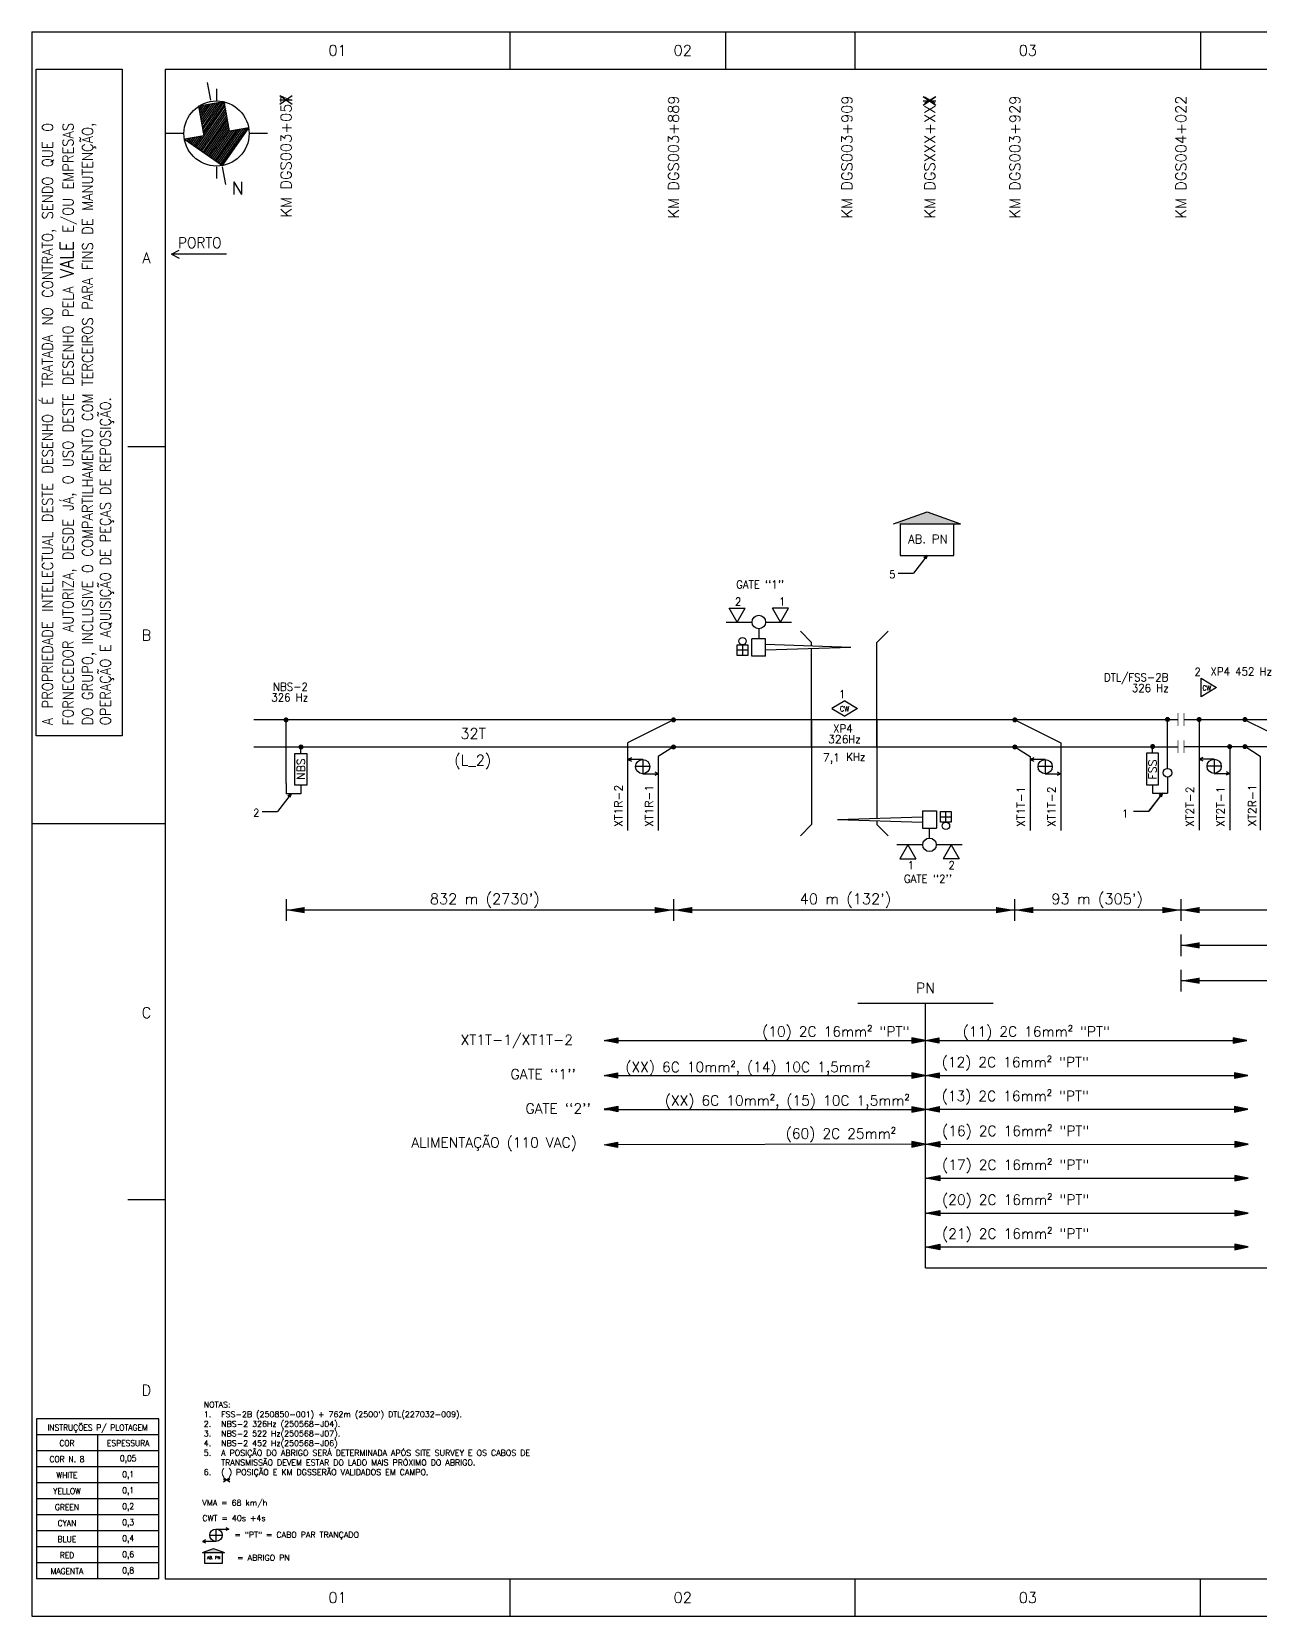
# Model space of a CAD drawing. Header units: millimetres. Extents: x -61728 to -61308, y 1816 to 2113.
# Drawn here: x -61727.6 to -61497.4, y 1816.1 to 2113.1 of the extents above; entities that cross this region are included whole.
import ezdxf
from ezdxf.enums import TextEntityAlignment as Align

# ---------------------------------------------------------------- set-up
doc = ezdxf.new("R2010")
doc.units = ezdxf.units.MM
doc.header["$LTSCALE"] = 10
doc.linetypes.add('CENTER', pattern=[2, 1.25, -0.25, 0.25, -0.25])
doc.linetypes.add('HIDDEN', pattern=[0.375, 0.25, -0.125])
for name, color, linetype in [('1', 7, 'Continuous'), ('2', 7, 'Continuous'), ('Asterisco', 7, 'Continuous'), ('EL2', 7, 'Continuous'), ('ER50', 7, 'Continuous'), ('ER80', 3, 'Continuous'), ('FRL2', 2, 'Continuous'), ('FRL4', 4, 'Continuous'), ('FRL6', 6, 'Continuous'), ('FRL7', 7, 'Continuous'), ('FRR120', 7, 'Continuous'), ('FRR175', 1, 'Continuous'), ('FRR80', 3, 'Continuous')]:
    doc.layers.add(name, color=color, linetype=linetype)
doc.layers.add('EL5', color=5, linetype='Continuous', lineweight=40)
doc.styles.add('R120', font='simplex.shx', dxfattribs={"height": 3})
doc.styles.add('R50', font='simplex.shx', dxfattribs={"height": 1.25})
doc.styles.add('R60', font='simplex.shx', dxfattribs={"height": 1.5})
doc.styles.add('R80', font='simplex.shx', dxfattribs={"height": 2})
doc.styles.add('ROMANS', font='ROMANS.SHX')
doc.styles.add('Styleromans', font='romans.shx')

# ---------------------------------------------------------------- blocks, each defined once
blk = doc.blocks.new('A3_FOLHA_INTERNA')
blk.add_lwpolyline([(0.82, 290), (16.96, 290), (16.96, 165), (0.82, 165)], close=True)
at = {"layer": 'FRL2'}
for p, q in [((89.67, 290), (89.67, 297)), ((154.33, 290), (154.33, 297)), ((219, 297), (219, 290)), ((18, 219.25), (25, 219.25)), ((25, 148.5), (0, 148.5)), ((18, 78.12), (25, 78.12)), ((89.67, 0), (89.67, 7)), ((154.33, 0), (154.33, 7)), ((219, 0), (219, 7))]:
    blk.add_line(p, q, dxfattribs=at)
at = {"layer": 'FRL4'}
blk.add_line((130, 297), (130, 290), dxfattribs=at)
at = {"layer": 'FRL6'}
for p, q in [((25, 290), (25, 7)), ((25, 290), (413, 290)), ((25, 7), (413, 7))]:
    blk.add_line(p, q, dxfattribs=at)
at = {"layer": 'FRL7'}
for p, q in [((0, 297), (0, 0)), ((0, 297), (420, 297)), ((0, 0), (420, 0))]:
    blk.add_line(p, q, dxfattribs=at)
at = {"layer": 'FRL7', "color": 7, "linetype": 'Continuous'}
for p, q in [((23.82, 37), (0.87, 37)), ((23.82, 34), (0.87, 34)), ((12.34, 34), (12.34, 7)), ((23.82, 31), (0.87, 31)), ((23.82, 28), (0.87, 28)), ((23.82, 25), (0.87, 25)), ((23.82, 22), (0.87, 22)), ((23.82, 19), (0.87, 19)), ((23.82, 16), (0.87, 16)), ((23.82, 13), (0.87, 13)), ((23.82, 10), (0.87, 10)), ((23.82, 7), (0.87, 7))]:
    blk.add_line(p, q, dxfattribs=at)
for points in [[(0.87, 37), (0.87, 7)], [(23.82, 7), (23.82, 37)]]:
    blk.add_lwpolyline(points, dxfattribs=at)
at = {"layer": 'FRL7', "style": 'ROMANS', "width": 0.9}
for s, height, p in [('INSTRUÇÕES P/ PLOTAGEM', 1.1474, (12.34, 35.33)), ('COR', 1.147, (6.61, 32.45)), ('ESPESSURA', 1.147, (18.08, 32.45)), ('COR N. 8', 1.147, (6.61, 29.45)), ('0,05', 1.147, (18.08, 29.45)), ('WHITE', 1.147, (6.61, 26.45)), ('0,1', 1.147, (18.08, 26.45)), ('YELLOW', 1.147, (6.61, 23.45)), ('0,1', 1.147, (18.08, 23.45)), ('GREEN', 1.147, (6.61, 20.45)), ('0,2', 1.147, (18.08, 20.45)), ('CYAN', 1.147, (6.61, 17.45)), ('0,3', 1.147, (18.08, 17.45)), ('BLUE', 1.147, (6.61, 14.45)), ('0,4', 1.147, (18.08, 14.45)), ('RED', 1.147, (6.61, 11.45)), ('0,6', 1.147, (18.08, 11.45)), ('MAGENTA', 1.147, (6.61, 8.45)), ('0,8', 1.147, (18.08, 8.45))]:
    blk.add_text(s, height=height, dxfattribs=at).set_placement(p, align=Align.MIDDLE)
at = {"layer": 'FRR120', "color": 7, "style": 'R120'}
for tag, p, height in [('FASE_DO_PROJETO', (237.89, 33.55), 3), ('ÁREA_E/OU_SUBÁREA', (237.89, 28.98), 3), ('TÍTULO_DO_DESENHO', (237.89, 24.15), 3), ('NÚMERO_DA_CONTRATADA', (266.11, 9.01), 2.77)]:
    blk.add_attdef(tag, p, '', height=height, dxfattribs=at)
for tag, p, width in [('SUBTÍTULO_DO_DESENHO', (237.89, 19.39), 0.9), ('NÚMERO_VALE', (324.03, 9.18), 0.65)]:
    blk.add_attdef(tag, p, '', height=3, dxfattribs=dict(at, width=width))
for tag, p in [('ESCALA', (250, 10.68)), ('FOLHA', (390.7, 10.68)), ('REVISÃO', (406.87, 10.96))]:
    blk.add_attdef(tag, text='', height=3, dxfattribs=at).set_placement(p, align=Align.MIDDLE)
at = {"layer": 'FRR175', "style": 'R120'}
for tag, height, p in [('CLASSIFICAÇÃO', 3, (393.83, 53.23)), ('PROJETO', 3, (296.81, 40.72)), ('N_PROJ_SE', 3, (375.5, 40.72)), ('SE', 2, (390.28, 35.43))]:
    blk.add_attdef(tag, text='', height=height, dxfattribs=at).set_placement(p, align=Align.MIDDLE_CENTER)
at = {"layer": 'FRR80', "style": 'R80'}
for s, p in [('01', (57.33, 293.5)), ('02', (122, 293.5)), ('03', (186.67, 293.5)), ('A', (21.5, 254.63)), ('B', (21.5, 183.88)), ('C', (21.5, 113.13)), ('D', (21.5, 42.38)), ('01', (57.33, 3.5)), ('02', (122, 3.5)), ('03', (186.67, 3.5))]:
    blk.add_text(s, height=2, dxfattribs=at).set_placement(p, align=Align.MIDDLE)
at = {"layer": 'FRR80', "insert": (1.97, 166.99), "char_height": 2, "width": 122.3537, "attachment_point": 1, "rotation": 90, "style": 'R80'}
blk.add_mtext('\\pxqj;{\\W0.9;A PROPRIEDADE INTELECTUAL DESTE DESENHO É TRATADA NO CONTRATO, SENDO QUE O FORNECEDOR AUTORIZA, DESDE JÁ, O USO DESTE DESENHO PELA \\H1.25x;\\C4;VALE\\H0.8x;\\C256; E/OU EMPRESAS DO GRUPO, INCLUSIVE O COMPARTILHAMENTO COM TERCEIROS PARA FINS DE MANUTENÇÃO, OPERAÇÃO E AQUISIÇÃO DE PEÇAS DE REPOSIÇÃO.}', dxfattribs=at)
blk = doc.blocks.new('ARROW')
at = {"layer": '1', "color": 7, "linetype": 'Continuous'}
for points in [[(-0.2, 0.04), (-0.2, -0.04), (0, 0), (-0.2, 0.04)], [(-0.1902, 0.0292), (-0.1902, -0.0308), (-0.0402, -0.0008), (-0.1902, 0.0292)], [(-0.1792, 0.0186), (-0.1792, -0.0214), (-0.0792, -0.0014), (-0.1792, 0.0186)], [(-0.1686, 0.0082), (-0.1686, -0.0118), (-0.1186, -0.0018), (-0.1686, 0.0082)], [(-0.1604, 0.003), (-0.1604, -0.007), (-0.1354, -0.002), (-0.1604, 0.003)]]:
    blk.add_lwpolyline(points, dxfattribs=at)
blk = doc.blocks.new('seta')
at = {"layer": 'EL2', "color": 7}
for p, q in [((121.7, 74.12), (118.92, 75.33)), ((118.92, 75.33), (119.39, 74.13)), ((118.95, 75.24), (121.67, 74.06)), ((119.01, 75.1), (121.63, 73.96)), ((119.06, 74.96), (121.59, 73.87)), ((119.39, 74.13), (117.56, 73.41)), ((118.95, 73.96), (121.21, 72.98)), ((119.09, 74.01), (121.25, 73.08)), ((119.12, 74.82), (121.55, 73.77)), ((119.18, 74.68), (121.5, 73.67)), ((119.23, 74.54), (121.46, 73.57)), ((119.23, 74.07), (121.29, 73.18)), ((119.29, 74.4), (121.42, 73.47)), ((119.34, 74.26), (121.38, 73.37)), ((119.4, 74.11), (121.33, 73.28)), ((120.49, 71.34), (121.7, 74.12)), ((117.56, 73.41), (118.19, 71.82)), ((117.57, 73.39), (119.77, 72.44)), ((117.63, 73.25), (119.63, 72.38)), ((117.68, 73.46), (119.91, 72.49)), ((117.68, 73.11), (119.48, 72.33)), ((117.74, 72.96), (119.34, 72.27)), ((117.82, 73.51), (120.86, 72.19)), ((117.96, 73.57), (120.91, 72.29)), ((118.1, 73.62), (120.95, 72.39)), ((118.25, 73.68), (120.99, 72.49)), ((118.39, 73.74), (121.03, 72.59)), ((118.53, 73.79), (121.08, 72.69)), ((118.67, 73.85), (121.12, 72.78)), ((118.81, 73.9), (121.16, 72.88)), ((117.8, 72.82), (119.2, 72.21)), ((117.85, 72.68), (119.06, 72.16)), ((117.91, 72.54), (118.92, 72.1)), ((117.96, 72.4), (118.78, 72.05)), ((118.02, 72.26), (118.64, 71.99)), ((118.07, 72.12), (118.5, 71.94)), ((118.13, 71.98), (118.36, 71.88)), ((118.19, 71.82), (120.02, 72.54)), ((118.19, 71.84), (118.22, 71.82)), ((120.02, 72.54), (120.49, 71.34)), ((120.07, 72.42), (120.82, 72.1)), ((120.12, 72.28), (120.78, 72)), ((120.18, 72.14), (120.74, 71.9)), ((120.23, 72), (120.69, 71.8)), ((120.29, 71.86), (120.65, 71.7)), ((120.34, 71.72), (120.61, 71.6)), ((120.4, 71.58), (120.57, 71.51)), ((120.46, 71.44), (120.52, 71.41))]:
    blk.add_line(p, q, dxfattribs=at)
at = {"layer": 'EL2', "color": 7, "linetype": 'CENTER', "true_color": 0xffffff}
for p, q in [((122.87, 74.59), (121.78, 74.15)), ((117.64, 72.52), (116.54, 72.08))]:
    blk.add_line(p, q, dxfattribs=at)
at = {"layer": 'EL2', "color": 7}
blk.add_circle((119.71, 73.33), 2.14, dxfattribs=at)
blk = doc.blocks.new('A$C36db4adc')
at = {"layer": 'EL2', "color": 7, "linetype": 'CENTER', "true_color": 0xffffff}
for p, q in [((-14.02, -3.69), (-14.02, -5.87)), ((-20.25, -12.09), (-23.56, -12.09)), ((-4.5, -12.09), (-7.81, -12.09)), ((-14.02, -18.32), (-14.02, -20.49))]:
    blk.add_line(p, q, dxfattribs=at)
at = {"layer": 'EL2', "color": 7, "linetype": 'HIDDEN', "xscale": 2.853295396875256, "yscale": 2.853295396875256, "zscale": 2.853295396875256, "rotation": 258.5260693472342}
blk.add_blockref('seta', (-151.13, 364.27), dxfattribs=at)
at = {"layer": 'EL2', "color": 7, "style": 'ROMANS'}
blk.add_attdef('N', text='', height=2.4, dxfattribs=at).set_placement((-7.99, -23.52), align=Align.CENTER)

msp = doc.modelspace()

# ---------------------------------------------------------------- hatches: boundary and pattern name
h = msp.add_hatch(color=256)
edge = h.paths.add_edge_path()
edge.add_arc((-61607.36, 1984.09), 0.475, 0, 360, ccw=False)
h = msp.add_hatch(color=256)
edge = h.paths.add_edge_path()
edge.add_arc((-61543.39, 1984.09), 0.475, 0, 360, ccw=False)
h = msp.add_hatch(color=256)
edge = h.paths.add_edge_path()
edge.add_arc((-61607.36, 1979.01), 0.475, 0, 360, ccw=False)
h = msp.add_hatch(color=256)
edge = h.paths.add_edge_path()
edge.add_arc((-61543.39, 1979.01), 0.475, 0, 360, ccw=False)
at = {"layer": 'EL2', "linetype": 'Continuous'}
h = msp.add_hatch(color=7, dxfattribs=at)
h.dxf.hatch_style = 1
h.paths.add_polyline_path([(-61554.81, 2020.82), (-61553.55, 2020.82), (-61559.84, 2023.06), (-61566.12, 2020.82), (-61564.86, 2020.82)])
at = {"layer": 'EL2'}
h = msp.add_hatch(color=7, dxfattribs=at)
edge = h.paths.add_edge_path()
edge.add_arc((-61679.96, 1984.09), 0.475, 0, 360, ccw=False)
h = msp.add_hatch(color=7, dxfattribs=at)
edge = h.paths.add_edge_path()
edge.add_arc((-61514.79, 1984.18), 0.475, 180, 540)
h = msp.add_hatch(color=7, dxfattribs=at)
edge = h.paths.add_edge_path()
edge.add_arc((-61508.86, 1984.16), 0.475, 0, 360, ccw=False)
h = msp.add_hatch(color=7, dxfattribs=at)
edge = h.paths.add_edge_path()
edge.add_arc((-61500.27, 1984.16), 0.475, 0, 360, ccw=False)
h = msp.add_hatch(color=7, dxfattribs=at)
edge = h.paths.add_edge_path()
edge.add_arc((-61677.17, 1979.01), 0.475, 0, 360, ccw=False)
h = msp.add_hatch(color=7, dxfattribs=at)
edge = h.paths.add_edge_path()
edge.add_arc((-61517.57, 1979.1), 0.475, 180, 540)
h = msp.add_hatch(color=7, dxfattribs=at)
edge = h.paths.add_edge_path()
edge.add_arc((-61503.13, 1979.08), 0.475, 0, 360, ccw=False)
h = msp.add_hatch(color=7, dxfattribs=at)
edge = h.paths.add_edge_path()
edge.add_arc((-61500.27, 1979.08), 0.475, 0, 360, ccw=False)
at = {"layer": 'EL2', "linetype": 'Continuous'}
h = msp.add_hatch(color=256, dxfattribs=at)
h.dxf.hatch_style = 1
h.paths.add_polyline_path([(-61691.89, 1828.01), (-61691.47, 1828.01), (-61693.56, 1828.76), (-61695.65, 1828.01), (-61695.23, 1828.01)])

# ---------------------------------------------------------------- linework, layer by layer
at = {"color": 7}
for p, q in [((-61701.46, 2071.38), (-61700, 2072.11)), ((-61691.1, 2071.39), (-61701.46, 2071.38)), ((-61701.46, 2071.38), (-61700, 2070.65)), ((-61572.84, 1930.98), (-61547.44, 1930.98)), ((-61560.1, 1917.44), (-61499.75, 1917.43)), ((-61502.25, 1917.44), (-61499.71, 1917.44)), ((-61560.1, 1911.1), (-61499.71, 1911.1)), ((-61560.02, 1904.54), (-61499.67, 1904.53)), ((-61502.18, 1904.54), (-61499.64, 1904.54)), ((-61560.02, 1898.2), (-61499.64, 1898.2)), ((-61560.02, 1891.64), (-61499.67, 1891.63)), ((-61502.18, 1891.64), (-61499.64, 1891.64)), ((-61560.02, 1885.3), (-61499.64, 1885.3))]:
    msp.add_line(p, q, dxfattribs=at)
at = {"color": 7, "linetype": 'Continuous', "ltscale": 5}
for p, q in [((-61569.28, 1998.62), (-61567.16, 2000.74)), ((-61581.47, 1997.91), (-61581.47, 1998.62)), ((-61581.47, 1979.03), (-61581.47, 1997.43)), ((-61569.28, 1979.03), (-61569.28, 1998.62)), ((-61512.84, 1984.07), (-61686, 1984.07)), ((-61581.47, 1984.07), (-61581.47, 1964.48)), ((-61569.28, 1984.06), (-61569.28, 1965.66)), ((-61418.1, 1984.07), (-61511.68, 1984.07)), ((-61686, 1979.07), (-61512.84, 1979.07)), ((-61511.68, 1979.08), (-61418.1, 1979.07)), ((-61581.47, 1964.48), (-61583.59, 1962.36)), ((-61569.28, 1965.19), (-61569.28, 1964.48)), ((-61560.65, 1923.99), (-61560.14, 1924))]:
    msp.add_line(p, q, dxfattribs=at)
for p, q in [((-61607.36, 1984.07), (-61615.96, 1979.77)), ((-61543.39, 1984.07), (-61534.8, 1979.77)), ((-61615.96, 1979.77), (-61615.96, 1963.33)), ((-61607.36, 1979.07), (-61610.23, 1977.22)), ((-61543.39, 1979.07), (-61540.53, 1977.22)), ((-61534.8, 1979.77), (-61534.8, 1963.34)), ((-61615.26, 1977), (-61615.93, 1976.66)), ((-61613.13, 1976.67), (-61615.93, 1976.66)), ((-61615.93, 1976.66), (-61615.26, 1976.33)), ((-61611.8, 1975.33), (-61614.47, 1975.33)), ((-61613.13, 1976.67), (-61613.13, 1974)), ((-61610.23, 1977.22), (-61610.23, 1963.33)), ((-61540.53, 1977.22), (-61540.53, 1963.34)), ((-61539.84, 1977), (-61540.5, 1976.67)), ((-61537.71, 1976.67), (-61540.5, 1976.67)), ((-61540.5, 1976.67), (-61539.84, 1976.33)), ((-61536.37, 1975.34), (-61539.04, 1975.34)), ((-61537.71, 1976.67), (-61537.71, 1974)), ((-61613.13, 1974), (-61610.2, 1974)), ((-61610.87, 1974.33), (-61610.2, 1974)), ((-61610.2, 1974), (-61610.87, 1973.67)), ((-61537.71, 1974), (-61534.77, 1974)), ((-61535.44, 1974.34), (-61534.77, 1974)), ((-61534.77, 1974), (-61535.44, 1973.67)), ((-61560.14, 1881.38), (-61452.39, 1881.38))]:
    msp.add_line(p, q)
msp.add_lwpolyline([(-61560.14, 1881.38), (-61560.14, 1930.98)])
for centre in [(-61613.13, 1975.33), (-61537.71, 1975.34)]:
    msp.add_circle(centre, 1.33)
at = {"layer": '1', "color": 7, "linetype": 'Continuous'}
for p, q in [((-61620.36, 1924), (-61499.93, 1924)), ((-61620.38, 1917.44), (-61560.17, 1917.44)), ((-61620.34, 1911.08), (-61560.12, 1911.08)), ((-61562.58, 1904.54), (-61617.84, 1904.43))]:
    msp.add_line(p, q, dxfattribs=at)
for points in [[(-61617.82, 1924.5), (-61617.82, 1923.49), (-61620.36, 1924), (-61617.82, 1924.5)], [(-61617.94, 1924.37), (-61617.94, 1923.61), (-61619.85, 1923.99), (-61617.94, 1924.37)], [(-61618.08, 1924.23), (-61618.08, 1923.72), (-61619.35, 1923.98), (-61618.08, 1924.23)], [(-61618.22, 1924.1), (-61618.22, 1923.85), (-61618.85, 1923.97), (-61618.22, 1924.1)], [(-61618.32, 1924.03), (-61618.32, 1923.91), (-61618.64, 1923.97), (-61618.32, 1924.03)], [(-61562.68, 1924.5), (-61562.68, 1923.49), (-61560.14, 1924), (-61562.68, 1924.5)], [(-61562.56, 1924.37), (-61562.56, 1923.61), (-61560.65, 1923.99), (-61562.56, 1924.37)], [(-61562.42, 1924.23), (-61562.42, 1923.72), (-61561.15, 1923.98), (-61562.42, 1924.23)], [(-61562.28, 1924.1), (-61562.28, 1923.85), (-61561.65, 1923.97), (-61562.28, 1924.1)], [(-61562.18, 1924.03), (-61562.18, 1923.91), (-61561.86, 1923.97), (-61562.18, 1924.03)], [(-61557.61, 1924.5), (-61557.61, 1923.49), (-61560.15, 1924), (-61557.61, 1924.5)], [(-61557.73, 1924.37), (-61557.73, 1923.61), (-61559.64, 1923.99), (-61557.73, 1924.37)], [(-61557.87, 1924.23), (-61557.87, 1923.72), (-61559.14, 1923.98), (-61557.87, 1924.23)], [(-61558.01, 1924.1), (-61558.01, 1923.85), (-61558.64, 1923.97), (-61558.01, 1924.1)], [(-61558.11, 1924.03), (-61558.11, 1923.91), (-61558.43, 1923.97), (-61558.11, 1924.03)], [(-61502.47, 1924.5), (-61502.47, 1923.49), (-61499.93, 1924), (-61502.47, 1924.5)], [(-61502.35, 1924.37), (-61502.35, 1923.61), (-61500.44, 1923.99), (-61502.35, 1924.37)], [(-61502.21, 1924.23), (-61502.21, 1923.72), (-61500.94, 1923.98), (-61502.21, 1924.23)], [(-61502.07, 1924.1), (-61502.07, 1923.85), (-61501.44, 1923.97), (-61502.07, 1924.1)], [(-61501.97, 1924.03), (-61501.97, 1923.91), (-61501.65, 1923.97), (-61501.97, 1924.03)], [(-61617.84, 1917.95), (-61617.84, 1916.93), (-61620.38, 1917.44), (-61617.84, 1917.95)], [(-61617.97, 1917.81), (-61617.97, 1917.05), (-61619.87, 1917.43), (-61617.97, 1917.81)], [(-61618.11, 1917.67), (-61618.11, 1917.17), (-61619.38, 1917.42), (-61618.11, 1917.67)], [(-61618.24, 1917.54), (-61618.24, 1917.29), (-61618.88, 1917.42), (-61618.24, 1917.54)], [(-61618.35, 1917.48), (-61618.35, 1917.35), (-61618.66, 1917.41), (-61618.35, 1917.48)], [(-61562.71, 1917.95), (-61562.71, 1916.93), (-61560.17, 1917.44), (-61562.71, 1917.95)], [(-61562.58, 1917.81), (-61562.58, 1917.05), (-61560.68, 1917.43), (-61562.58, 1917.81)], [(-61562.44, 1917.67), (-61562.44, 1917.17), (-61561.17, 1917.42), (-61562.44, 1917.67)], [(-61562.37, 1917.48), (-61562.37, 1917.35), (-61562.05, 1917.41), (-61562.37, 1917.48)], [(-61562.31, 1917.54), (-61562.31, 1917.29), (-61561.67, 1917.42), (-61562.31, 1917.54)], [(-61557.56, 1917.95), (-61557.56, 1916.93), (-61560.1, 1917.44), (-61557.56, 1917.95)], [(-61557.68, 1917.81), (-61557.68, 1917.05), (-61559.59, 1917.43), (-61557.68, 1917.81)], [(-61557.82, 1917.68), (-61557.82, 1917.17), (-61559.09, 1917.42), (-61557.82, 1917.68)], [(-61557.96, 1917.55), (-61557.96, 1917.29), (-61558.59, 1917.42), (-61557.96, 1917.55)], [(-61558.06, 1917.48), (-61558.06, 1917.35), (-61558.38, 1917.42), (-61558.06, 1917.48)], [(-61617.82, 1911.68), (-61617.82, 1910.66), (-61620.36, 1911.17), (-61617.82, 1911.68)], [(-61617.94, 1911.54), (-61617.94, 1910.78), (-61619.85, 1911.16), (-61617.94, 1911.54)], [(-61618.08, 1911.4), (-61618.08, 1910.9), (-61619.35, 1911.15), (-61618.08, 1911.4)], [(-61618.22, 1911.27), (-61618.22, 1911.02), (-61618.85, 1911.15), (-61618.22, 1911.27)], [(-61618.32, 1911.21), (-61618.32, 1911.08), (-61618.64, 1911.14), (-61618.32, 1911.21)], [(-61557.56, 1911.6), (-61557.56, 1910.58), (-61560.1, 1911.09), (-61557.56, 1911.6)], [(-61557.68, 1911.46), (-61557.68, 1910.7), (-61559.59, 1911.08), (-61557.68, 1911.46)], [(-61557.82, 1911.33), (-61557.82, 1910.82), (-61559.09, 1911.07), (-61557.82, 1911.33)], [(-61557.96, 1911.2), (-61557.96, 1910.94), (-61558.59, 1911.07), (-61557.96, 1911.2)], [(-61558.06, 1911.13), (-61558.06, 1911), (-61558.38, 1911.07), (-61558.06, 1911.13)], [(-61617.84, 1904.97), (-61617.84, 1903.96), (-61620.38, 1904.46), (-61617.84, 1904.97)], [(-61617.97, 1904.84), (-61617.97, 1904.07), (-61619.87, 1904.45), (-61617.97, 1904.84)], [(-61618.11, 1904.7), (-61618.11, 1904.19), (-61619.38, 1904.45), (-61618.11, 1904.7)], [(-61618.24, 1904.57), (-61618.24, 1904.31), (-61618.88, 1904.44), (-61618.24, 1904.57)], [(-61618.35, 1904.5), (-61618.35, 1904.38), (-61618.66, 1904.44), (-61618.35, 1904.5)], [(-61562.71, 1905.05), (-61562.71, 1904.03), (-61560.17, 1904.54), (-61562.71, 1905.05)], [(-61562.58, 1904.91), (-61562.58, 1904.15), (-61560.68, 1904.53), (-61562.58, 1904.91)], [(-61562.44, 1904.78), (-61562.44, 1904.27), (-61561.17, 1904.52), (-61562.44, 1904.78)], [(-61562.31, 1904.65), (-61562.31, 1904.39), (-61561.67, 1904.52), (-61562.31, 1904.65)], [(-61562.21, 1904.58), (-61562.21, 1904.45), (-61561.89, 1904.52), (-61562.21, 1904.58)], [(-61557.48, 1905.05), (-61557.48, 1904.03), (-61560.02, 1904.54), (-61557.48, 1905.05)], [(-61557.61, 1904.91), (-61557.61, 1904.15), (-61559.51, 1904.53), (-61557.61, 1904.91)], [(-61557.75, 1904.78), (-61557.75, 1904.27), (-61559.02, 1904.52), (-61557.75, 1904.78)], [(-61557.88, 1904.65), (-61557.88, 1904.39), (-61558.51, 1904.52), (-61557.88, 1904.65)], [(-61557.98, 1904.58), (-61557.98, 1904.45), (-61558.3, 1904.52), (-61557.98, 1904.58)], [(-61557.48, 1898.7), (-61557.48, 1897.68), (-61560.02, 1898.19), (-61557.48, 1898.7)], [(-61557.61, 1898.56), (-61557.61, 1897.8), (-61559.51, 1898.18), (-61557.61, 1898.56)], [(-61557.75, 1898.43), (-61557.75, 1897.92), (-61559.02, 1898.17), (-61557.75, 1898.43)], [(-61557.88, 1898.3), (-61557.88, 1898.04), (-61558.51, 1898.17), (-61557.88, 1898.3)], [(-61557.98, 1898.23), (-61557.98, 1898.1), (-61558.3, 1898.17), (-61557.98, 1898.23)], [(-61557.48, 1892.15), (-61557.48, 1891.13), (-61560.02, 1891.64), (-61557.48, 1892.15)], [(-61557.61, 1892.01), (-61557.61, 1891.25), (-61559.51, 1891.63), (-61557.61, 1892.01)], [(-61557.75, 1891.88), (-61557.75, 1891.37), (-61559.02, 1891.62), (-61557.75, 1891.88)], [(-61557.88, 1891.75), (-61557.88, 1891.49), (-61558.51, 1891.62), (-61557.88, 1891.75)], [(-61557.98, 1891.68), (-61557.98, 1891.55), (-61558.3, 1891.62), (-61557.98, 1891.68)], [(-61557.48, 1885.8), (-61557.48, 1884.78), (-61560.02, 1885.29), (-61557.48, 1885.8)], [(-61557.61, 1885.66), (-61557.61, 1884.9), (-61559.51, 1885.28), (-61557.61, 1885.66)], [(-61557.75, 1885.53), (-61557.75, 1885.02), (-61559.02, 1885.27), (-61557.75, 1885.53)], [(-61557.88, 1885.4), (-61557.88, 1885.14), (-61558.51, 1885.27), (-61557.88, 1885.4)], [(-61557.98, 1885.33), (-61557.98, 1885.2), (-61558.3, 1885.27), (-61557.98, 1885.33)]]:
    msp.add_lwpolyline(points, dxfattribs=at)
at = {"layer": 'Asterisco', "linetype": 'Continuous', "ltscale": 5}
for p, q in [((-61681.16, 2101.1), (-61678.84, 2099.47)), ((-61681.16, 2099.47), (-61678.84, 2101.1)), ((-61681.16, 2100.29), (-61678.84, 2100.29)), ((-61560.55, 2100.91), (-61558.22, 2099.28)), ((-61560.55, 2099.28), (-61558.22, 2100.91)), ((-61560.55, 2100.1), (-61558.22, 2100.1)), ((-61691.69, 1842.1), (-61690.51, 1841.28)), ((-61691.69, 1841.28), (-61690.51, 1842.1)), ((-61691.69, 1841.69), (-61690.51, 1841.69))]:
    msp.add_line(p, q, dxfattribs=at)
at = {"layer": 'EL2', "color": 7, "linetype": 'CENTER', "true_color": 0xffffff}
for p, q in [((-61692.98, 2102.39), (-61692.98, 2100.21)), ((-61699.21, 2093.99), (-61702.52, 2093.99)), ((-61683.46, 2093.99), (-61686.76, 2093.99)), ((-61692.98, 2087.76), (-61692.98, 2085.58))]:
    msp.add_line(p, q, dxfattribs=at)
at = {"layer": 'EL2', "color": 7, "linetype": 'Continuous'}
for p, q in [((-61566.12, 2020.82), (-61559.84, 2023.06)), ((-61559.84, 2023.06), (-61553.55, 2020.82)), ((-61564.86, 2020.82), (-61553.55, 2020.82))]:
    msp.add_line(p, q, dxfattribs=at)
at = {"layer": 'EL2', "color": 7}
for p, q in [((-61564.86, 2020.82), (-61564.86, 2014.91)), ((-61554.81, 2014.91), (-61554.81, 2020.82)), ((-61564.86, 2014.91), (-61554.81, 2014.91)), ((-61575.27, 1987.66), (-61577.66, 1986.23)), ((-61575.27, 1987.66), (-61572.88, 1986.23)), ((-61679.96, 1972.14), (-61679.96, 1984.07)), ((-61577.66, 1986.23), (-61575.27, 1984.8)), ((-61572.88, 1986.23), (-61575.27, 1984.8)), ((-61508.86, 1984.13), (-61508.86, 1963.4)), ((-61500.27, 1984.13), (-61491.68, 1979.84)), ((-61517.59, 1977.87), (-61517.59, 1979.07)), ((-61503.13, 1979.05), (-61503.13, 1963.4)), ((-61500.27, 1979.14), (-61497.41, 1977.29)), ((-61516.47, 1977.87), (-61518.71, 1977.87)), ((-61518.71, 1977.87), (-61518.71, 1971.92)), ((-61516.47, 1971.92), (-61516.47, 1977.87)), ((-61508.17, 1977.07), (-61508.83, 1976.73)), ((-61506.04, 1976.74), (-61508.83, 1976.73)), ((-61508.83, 1976.73), (-61508.17, 1976.4)), ((-61504.7, 1975.4), (-61507.37, 1975.4)), ((-61506.04, 1976.74), (-61506.04, 1974.07)), ((-61497.41, 1977.29), (-61497.41, 1963.4)), ((-61679.96, 1972.14), (-61679.96, 1970.24)), ((-61506.04, 1974.07), (-61503.11, 1974.07)), ((-61503.77, 1974.4), (-61503.11, 1974.07)), ((-61503.11, 1974.07), (-61503.77, 1973.74)), ((-61677.17, 1970.24), (-61679.96, 1970.24)), ((-61677.17, 1971.83), (-61677.17, 1970.24)), ((-61518.71, 1971.92), (-61516.47, 1971.92)), ((-61515.75, 1970.33), (-61516.36, 1969.91)), ((-61515.75, 1970.33), (-61516, 1969.63))]:
    msp.add_line(p, q, dxfattribs=at)
at = {"layer": 'EL2', "color": 7, "ltscale": 5}
for p, q in [((-61559.84, 2014.91), (-61562.41, 2011.59)), ((-61559.84, 2014.91), (-61560.45, 2014.49)), ((-61559.84, 2014.91), (-61560.09, 2014.21)), ((-61565.26, 2011.59), (-61562.4, 2011.59)), ((-61677.17, 1977.78), (-61677.17, 1978.99)), ((-61679.01, 1970.24), (-61681.58, 1966.92)), ((-61679.01, 1970.24), (-61679.62, 1969.82)), ((-61679.01, 1970.24), (-61679.26, 1969.54)), ((-61515.75, 1970.33), (-61518.32, 1967.01)), ((-61515.75, 1970.33), (-61518.31, 1967.01)), ((-61684.44, 1966.92), (-61681.57, 1966.92)), ((-61521.18, 1967.01), (-61518.31, 1967.01))]:
    msp.add_line(p, q, dxfattribs=at)
at = {"layer": 'EL2', "color": 7, "linetype": 'Continuous', "ltscale": 5}
for p, q in [((-61595.45, 2002.43), (-61596.95, 2005.03)), ((-61596.95, 2005.03), (-61593.95, 2005.03)), ((-61595.45, 2002.43), (-61593.95, 2005.03)), ((-61587.29, 2002.43), (-61588.79, 2005.03)), ((-61585.79, 2005.03), (-61588.79, 2005.03)), ((-61587.29, 2002.43), (-61585.79, 2005.03)), ((-61597.5, 2002.43), (-61592.64, 2002.43)), ((-61590.11, 2002.43), (-61585.25, 2002.43)), ((-61592.66, 1996.03), (-61592.66, 1999.31)), ((-61590.09, 1999.31), (-61592.66, 1999.31)), ((-61591.37, 2001.16), (-61591.37, 1999.31)), ((-61590.09, 1996.03), (-61590.09, 1999.31)), ((-61581.47, 1998.62), (-61583.59, 2000.74)), ((-61595.44, 1998.15), (-61593.44, 1998.15)), ((-61595.44, 1996.15), (-61595.44, 1998.15)), ((-61593.44, 1997.15), (-61595.44, 1997.15)), ((-61593.44, 1996.15), (-61595.44, 1996.15)), ((-61594.44, 1998.15), (-61594.44, 1996.15)), ((-61593.44, 1998.15), (-61593.44, 1996.15)), ((-61590.09, 1996.03), (-61592.66, 1996.03)), ((-61574.1, 1997.67), (-61590.09, 1998.19)), ((-61574.1, 1997.67), (-61590.09, 1997.15)), ((-61678.29, 1977.78), (-61676.05, 1977.78)), ((-61678.29, 1971.83), (-61678.29, 1977.78)), ((-61676.05, 1977.78), (-61676.05, 1971.83)), ((-61676.05, 1971.83), (-61678.29, 1971.83)), ((-61560.67, 1967.07), (-61558.1, 1967.07)), ((-61560.67, 1967.07), (-61560.67, 1963.78)), ((-61558.1, 1967.07), (-61558.1, 1963.78)), ((-61557.31, 1964.94), (-61557.31, 1966.94)), ((-61557.31, 1966.94), (-61555.31, 1966.94)), ((-61556.31, 1964.94), (-61556.31, 1966.94)), ((-61555.31, 1966.94), (-61555.31, 1964.94)), ((-61576.65, 1965.43), (-61560.67, 1965.94)), ((-61576.65, 1965.43), (-61560.67, 1964.91)), ((-61569.28, 1964.48), (-61567.16, 1962.36)), ((-61560.67, 1963.78), (-61558.1, 1963.78)), ((-61559.38, 1961.93), (-61559.38, 1963.78)), ((-61557.31, 1965.94), (-61555.31, 1965.94)), ((-61555.31, 1964.94), (-61557.31, 1964.94)), ((-61560.65, 1960.67), (-61565.51, 1960.67)), ((-61563.46, 1960.67), (-61564.96, 1958.07)), ((-61563.46, 1960.67), (-61561.96, 1958.07)), ((-61553.26, 1960.67), (-61558.12, 1960.67)), ((-61555.3, 1960.67), (-61556.8, 1958.07)), ((-61555.3, 1960.67), (-61553.8, 1958.07)), ((-61564.96, 1958.07), (-61561.96, 1958.07)), ((-61553.8, 1958.07), (-61556.8, 1958.07)), ((-61512.26, 1950.46), (-61512.26, 1946.42)), ((-61330, 1948.44), (-61512.26, 1948.44)), ((-61512.26, 1943.84), (-61512.26, 1939.8)), ((-61330, 1941.82), (-61512.26, 1941.82)), ((-61512.26, 1937.23), (-61512.26, 1933.19)), ((-61332.33, 1935.21), (-61512.26, 1935.21))]:
    msp.add_line(p, q, dxfattribs=at)
at = {"layer": 'EL2', "linetype": 'Continuous', "ltscale": 5}
for p, q in [((-61679.96, 1950.46), (-61679.96, 1946.42)), ((-61512.26, 1948.44), (-61679.96, 1948.44)), ((-61607.36, 1950.46), (-61607.36, 1946.42)), ((-61543.43, 1950.46), (-61543.43, 1946.42)), ((-61512.26, 1948.44), (-61543.43, 1948.44))]:
    msp.add_line(p, q, dxfattribs=at)
at = {"layer": 'EL2'}
for p, q in [((-61691.26, 1832.71), (-61690.68, 1832.42)), ((-61695.07, 1830.4), (-61695.65, 1830.11)), ((-61693.1, 1830.11), (-61695.65, 1830.11)), ((-61695.65, 1830.11), (-61695.07, 1829.82)), ((-61694.26, 1831.27), (-61691.95, 1831.27)), ((-61693.1, 1832.42), (-61690.68, 1832.42)), ((-61693.1, 1832.42), (-61693.1, 1830.11)), ((-61690.68, 1832.42), (-61691.26, 1832.13)), ((-61695.23, 1828.01), (-61695.23, 1826.05)), ((-61691.89, 1826.05), (-61691.89, 1828.01)), ((-61695.23, 1826.05), (-61691.89, 1826.05))]:
    msp.add_line(p, q, dxfattribs=at)
at = {"layer": 'EL2', "linetype": 'Continuous'}
for p, q in [((-61695.65, 1828.01), (-61693.56, 1828.76)), ((-61695.65, 1828.01), (-61695.23, 1828.01)), ((-61695.23, 1828.01), (-61691.89, 1828.01)), ((-61693.56, 1828.76), (-61691.47, 1828.01)), ((-61691.89, 1828.01), (-61691.47, 1828.01))]:
    msp.add_line(p, q, dxfattribs=at)
at = {"layer": 'EL2', "color": 7, "flags": 128}
for points in [[(-61508.49, 1988.41), (-61508.49, 1991.88), (-61505.61, 1990.14), (-61508.49, 1988.41)], [(-61514.8, 1975), (-61514.8, 1984.15)], [(-61514.8, 1973.39), (-61514.8, 1970.33)], [(-61517.59, 1971.92), (-61517.59, 1970.33), (-61514.8, 1970.33)]]:
    msp.add_lwpolyline(points, dxfattribs=at)
at = {"layer": 'EL2', "color": 7, "linetype": 'Continuous', "ltscale": 5}
for centre, radius in [((-61591.37, 2002.43), 1.27), ((-61594.44, 1998.85), 0.7), ((-61556.31, 1964.24), 0.7), ((-61559.38, 1960.67), 1.27)]:
    msp.add_circle(centre, radius, dxfattribs=at)
at = {"layer": 'EL2', "color": 7}
for centre, radius in [((-61506.04, 1975.4), 1.33), ((-61514.8, 1974.19), 0.809)]:
    msp.add_circle(centre, radius, dxfattribs=at)
at = {"layer": 'EL2'}
msp.add_circle((-61693.1, 1831.27), 1.16, dxfattribs=at)
at = {"layer": 'EL2', "linetype": 'Continuous', "ltscale": 5}
for points in [[(-61676.46, 1949.02), (-61676.46, 1947.85), (-61679.96, 1948.44)], [(-61610.86, 1949.02), (-61610.86, 1947.85), (-61607.36, 1948.44)], [(-61603.86, 1949.02), (-61603.86, 1947.85), (-61607.36, 1948.44)], [(-61546.93, 1949.02), (-61546.93, 1947.85), (-61543.43, 1948.44)], [(-61539.93, 1949.02), (-61539.93, 1947.85), (-61543.43, 1948.44)], [(-61515.76, 1949.02), (-61515.76, 1947.85), (-61512.26, 1948.44)]]:
    msp.add_solid(points, dxfattribs=at)
at = {"layer": 'EL2', "color": 7, "linetype": 'Continuous', "ltscale": 5}
for points in [[(-61508.76, 1949.02), (-61508.76, 1947.85), (-61512.26, 1948.44)], [(-61508.76, 1942.41), (-61508.76, 1941.24), (-61512.26, 1941.82)], [(-61508.76, 1935.79), (-61508.76, 1934.62), (-61512.26, 1935.21)]]:
    msp.add_solid(points, dxfattribs=at)
at = {"layer": 'EL5', "color": 7, "const_width": 0.112}
for points in [[(-61512.84, 1982.94), (-61512.84, 1985.36)], [(-61511.68, 1982.94), (-61511.68, 1985.36)], [(-61512.84, 1977.86), (-61512.84, 1980.28)], [(-61511.68, 1977.86), (-61511.68, 1980.28)]]:
    msp.add_lwpolyline(points, dxfattribs=at)

# ---------------------------------------------------------------- block references
msp.add_blockref('A3_FOLHA_INTERNA', (-61727.63, 1816.08))
at = {"color": 7, "linetype": 'Continuous', "ltscale": 5}
msp.add_blockref('A$C36db4adc', (-61678.96, 2106.08), dxfattribs=at)
at = {"color": 7, "xscale": 12.70000000000004, "yscale": 12.70000000000004, "zscale": 12.70000000000004}
for p in [(-61499.71, 1917.44), (-61560.14, 1911.09), (-61560.14, 1911.08), (-61499.71, 1911.1), (-61499.64, 1904.54), (-61499.64, 1898.2), (-61499.64, 1891.64), (-61499.64, 1885.3)]:
    msp.add_blockref('ARROW', p, dxfattribs=at)
at = {"layer": 'EL2', "color": 7, "linetype": 'HIDDEN', "xscale": 2.853295396875256, "yscale": 2.853295396875256, "zscale": 2.853295396875256, "rotation": 258.5260693472342}
msp.add_blockref('seta', (-61830.09, 2470.35), dxfattribs=at)

# ---------------------------------------------------------------- texts
at = {"linetype": 'Continuous', "style": 'R60', "width": 0.93333}
for s, p in [('XP4', (-61577.44, 1981.7)), ('     Hz', (-61579.84, 1979.7)), ('KHz', (-61574.99, 1976.4))]:
    msp.add_text(s, height=1.5, dxfattribs=at).set_placement(p)
at = {"color": 7, "linetype": 'Continuous', "ltscale": 5, "style": 'R60'}
for tag, p, s in [('326', (-61578.41, 1979.73), '525'), ('7,1', (-61579.37, 1976.29), '8.0')]:
    msp.add_attdef(tag, p, s, height=1.5, dxfattribs=at)
at = {"layer": '2', "color": 7, "linetype": 'Continuous', "style": 'ROMANS'}
msp.add_text('PN', height=1.905, dxfattribs=at).set_placement((-61560.14, 1932.88), align=Align.CENTER)
for s, p in [('XT1T-1/XT1T-2', (-61647.25, 1923.18)), ("GATE ``1''", (-61637.89, 1916.73)), ('(60) 2C 25mm²', (-61586.32, 1905.6))]:
    msp.add_text(s, height=1.905, dxfattribs=at).set_placement(p)
msp.add_text("GATE ``2'' ", height=1.905, dxfattribs=at).set_placement((-61621.54, 1911.24), align=Align.MIDDLE_RIGHT)
msp.add_text('ALIMENTAÇÃO (110 VAC)', height=1.905, dxfattribs=at).set_placement((-61656.5, 1904.87), align=Align.MIDDLE_LEFT)
at = {"layer": 'EL2', "color": 7, "style": 'R80'}
msp.add_text('AB. PN', height=1.6, dxfattribs=at).set_placement((-61559.7, 2017.97), align=Align.MIDDLE_CENTER)
at = {"layer": 'EL2', "color": 7, "linetype": 'Continuous', "style": 'Styleromans', "width": 0.93333}
for s, p in [('5', (-61566.93, 2010.64)), ('2', (-61686.1, 1965.97))]:
    msp.add_text(s, height=1.43, dxfattribs=at).set_placement(p)
at = {"layer": 'EL2', "linetype": 'Continuous', "style": 'R60', "width": 0.93333}
for s, p in [("GATE ``1''", (-61595.62, 2008.72)), ('2', (-61595.86, 2005.5)), ('1', (-61587.59, 2005.5)), ('DTL/FSS-2B', (-61526.69, 1991.31)), ('XP4 452 Hz', (-61506.73, 1992.4)), ('NBS-2', (-61682.42, 1989.55)), ('326 Hz', (-61521.47, 1989.31)), ('326 Hz', (-61682.72, 1987.55)), ('1', (-61563.5, 1956.1)), ('2', (-61555.83, 1956.1)), ("GATE ``2''", (-61564.18, 1953.57))]:
    msp.add_text(s, height=1.5, dxfattribs=at).set_placement(p)
at = {"layer": 'EL2', "color": 7, "style": 'R60'}
for s, p in [('NBS', (-61676.42, 1972.84)), ('FSS', (-61516.84, 1972.92)), ('XT1R-2', (-61616.93, 1964.02)), ('XT1R-1', (-61611.2, 1964.02)), ('XT1T-1', (-61541.5, 1964.02)), ('XT1T-2', (-61535.77, 1964.02)), ('XT2T-2', (-61509.83, 1964.02)), ('XT2T-1', (-61504.1, 1964.02)), ('XT2R-1', (-61498.16, 1964.11))]:
    msp.add_text(s, height=1.5, rotation=90, dxfattribs=at).set_placement(p)
at = {"layer": 'EL2', "linetype": 'Continuous', "ltscale": 5, "style": 'R80'}
msp.add_text("93 m (305')", height=2, dxfattribs=at).set_placement((-61527.98, 1950.55), align=Align.MIDDLE_CENTER)
at = {"layer": 'EL2', "color": 7, "linetype": 'Continuous', "style": 'ROMANS'}
for s, p in [('(10) 2C 16mm² "PT"', (-61563.15, 1924.72)), ('(11) 2C 16mm² "PT"', (-61525.56, 1924.72)), ('(XX) 6C 10mm², (15) 10C 1,5mm²', (-61563.1, 1911.8))]:
    msp.add_text(s, height=1.905, dxfattribs=at).set_placement(p, align=Align.RIGHT)
for s, p in [('(XX) 6C 10mm², (14) 10C 1,5mm²', (-61616.37, 1918.07)), ('(12) 2C 16mm² "PT"', (-61557.09, 1919)), ('(13) 2C 16mm² "PT"', (-61557.09, 1912.65)), ('(16) 2C 16mm² "PT"', (-61557.02, 1906.1)), ('(17) 2C 16mm² "PT"', (-61557.02, 1899.75)), ('(20) 2C 16mm² "PT"', (-61557.02, 1893.2)), ('(21) 2C 16mm² "PT"', (-61557.02, 1886.85))]:
    msp.add_text(s, height=1.905, dxfattribs=at).set_placement(p)
at = {"layer": 'EL2', "style": 'R50'}
for s, p in [('VMA = 68 km/h', (-61695.65, 1836.82)), ('CWT = 40s +4s', (-61695.65, 1833.94)), ('= "PT" = CABO PAR TRANÇADO', (-61689.63, 1830.82)), ('= ABRIGO PN', (-61689.12, 1826.51))]:
    msp.add_text(s, height=1.0846, dxfattribs=at).set_placement(p)
at = {"layer": 'EL2', "style": 'R80'}
msp.add_text('AB. PN', height=0.531, dxfattribs=at).set_placement((-61693.52, 1827.07), align=Align.MIDDLE_CENTER)
at = {"layer": 'EL2', "color": 7, "line_spacing_factor": 0.8}
for s, insert, char_height, width, attachment_point, style in [('{\\W0.93333;\\C256;2}', (-61508.53, 1993.11), 1.5, 1.1642, 6, 'R60'), ('{\\W0.93333;\\C256;CW}', (-61508.24, 1990.06), 0.9091, 0.7055, 4, 'R60'), ('{\\W0.93333;\\C256;1}', (-61575.17, 1988.9), 1.5, 1.1642, 6, 'R60'), ('{\\W0.93333;\\C256;CW}', (-61574.43, 1986.17), 0.9732, 0.7553, 6, 'R60'), ('{\\W0.93333;1}', (-61522.14, 1966.53), 1.4319, 4.7002, 6, 'Styleromans')]:
    msp.add_mtext(s, dxfattribs=dict(at, insert=insert, char_height=char_height, width=width, attachment_point=attachment_point, style=style))
at = {"layer": 'EL2', "linetype": 'Continuous', "ltscale": 5, "insert": (-61695.39, 1856.29), "char_height": 1.08456, "width": 72.865, "attachment_point": 1, "style": 'R50'}
msp.add_mtext("NOTAS:\\P\\pxi-3,l3,t3;1.^IFSS-2B (250850-001) + 762m (2500') DTL(227032-009).\\P2.^INBS-2 326Hz (250568-J04).\\P3.^INBS-2 522 Hz(250568-J07).\\P4.^INBS-2 452 Hz(250568-J06)\\P5.^IA POSIÇÃO DO ABRIGO SERÁ DETERMINADA APÓS SITE SURVEY E OS CABOS DE TRANSMISSÃO DEVEM ESTAR DO LADO MAIS PRÓXIMO DO ABRIGO.\\P6.^I( ) POSIÇÃO E KM DGSSERÃO VALIDADOS EM CAMPO.", dxfattribs=at)
at = {"layer": 'EL2', "color": 7, "style": 'ROMANS'}
msp.add_attdef('N', text='', height=2.4, dxfattribs=at).set_placement((-61689.06, 2082.56), align=Align.CENTER)
at = {"layer": 'ER50', "color": 7, "insert": (-61692.05, 2073.52), "char_height": 2, "width": 29.2453, "attachment_point": 6, "line_spacing_factor": 0.8, "style": 'R80'}
msp.add_mtext('{\\W0.93333;\\C256;PORTO}', dxfattribs=at)
at = {"layer": 'ER80', "color": 7, "style": 'R80'}
for s, p in [('KM DGS003+057', (-61679.96, 2078.25)), ('KM DGS003+889', (-61607.36, 2078.06)), ('KM DGS003+909', (-61574.86, 2078.06)), ('KM DGSXXX+XXX', (-61559.34, 2078.06)), ('KM DGS003+929', (-61543.39, 2078.03)), ('KM DGS004+022', (-61512.26, 2078.03))]:
    msp.add_text(s, height=2, rotation=90, dxfattribs=at).set_placement(p, align=Align.MIDDLE_LEFT)
for s, p in [('32T', (-61644.91, 1981.53)), ('(L_2)', (-61644.98, 1976.53)), ("832 m (2730')", (-61642.73, 1950.55)), ("40 m (132')", (-61575.14, 1950.55))]:
    msp.add_text(s, height=2, dxfattribs=at).set_placement(p, align=Align.MIDDLE_CENTER)

doc.saveas('drawing.dxf')
